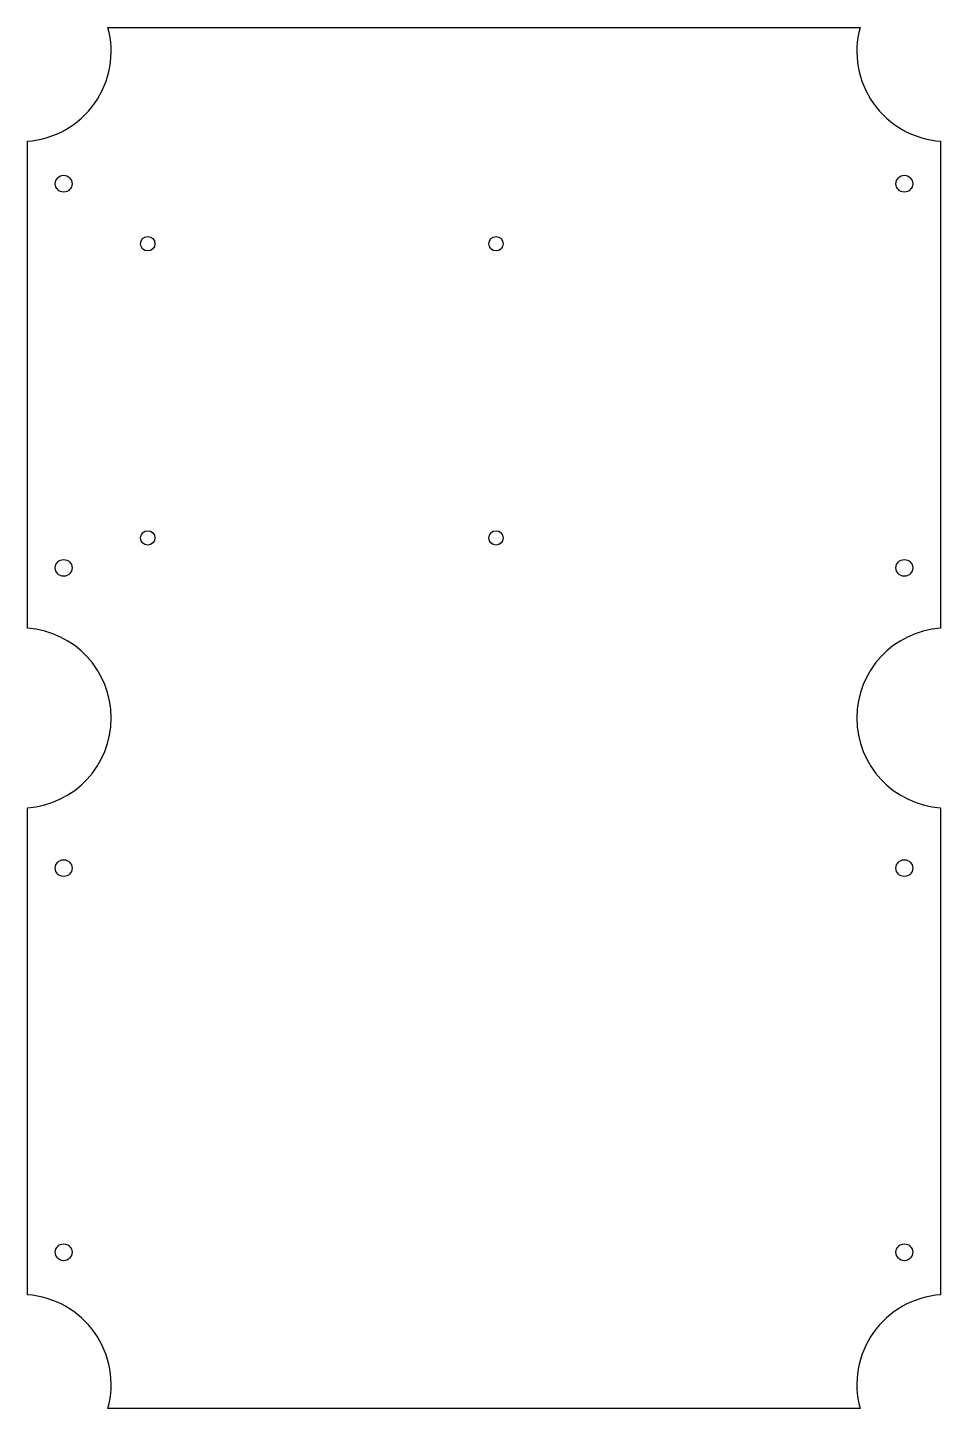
# Model space of a CAD drawing. Extents: x -76 to 76, y -115 to 115.
import ezdxf

# ---------------------------------------------------------------- set-up
doc = ezdxf.new("R2010")
doc.units = 0
doc.layers.get('0').update_dxf_attribs({"linetype": 'continuous'})

# ---------------------------------------------------------------- blocks, each defined once
blk = doc.blocks.new('POCKET002')
at = {"color": 0}
for p, q in [((-62.62, 115), (62.62, 115)), ((-76, 14.96), (-76, 96.08)), ((76, 96.08), (76, 14.96)), ((-76, -96.08), (-76, -14.96)), ((76, -14.96), (76, -96.08)), ((62.62, -115), (-62.62, -115))]:
    blk.add_line(p, q, dxfattribs=at)
for centre, radius in [((-70, 89), 1.4), ((70, 89), 1.4), ((-56, 79), 1.2), ((2, 79), 1.2), ((-56, 30), 1.2), ((2, 30), 1.2), ((-70, 25), 1.4), ((70, 25), 1.4), ((-70, -25), 1.4), ((70, -25), 1.4), ((-70, -89), 1.4), ((70, -89), 1.4)]:
    blk.add_circle(centre, radius, dxfattribs=at)
for centre, start, end in [((-77.09, 111.04), -85.8405, 15.3095), ((77.09, 111.04), 164.6905, -94.1595), ((-77.09, 0), -85.8405, 85.8405), ((77.09, 0), 94.1595, -94.1595), ((-77.09, -111.04), -15.3095, 85.8405), ((77.09, -111.04), 94.1595, -164.6905)]:
    blk.add_arc(centre, 15, start, end, dxfattribs=at)

msp = doc.modelspace()

# ---------------------------------------------------------------- block references
at = {"color": 0}
msp.add_blockref('POCKET002', (0, 0), dxfattribs=at)

doc.saveas('drawing.dxf')
